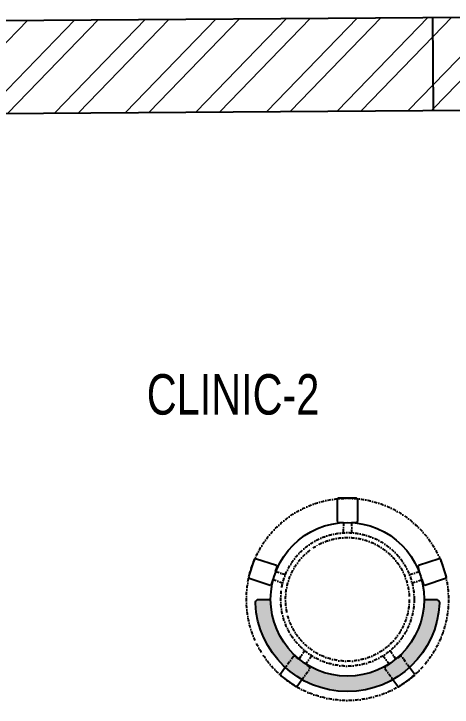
# Model space of a CAD drawing. Header units: feet. Extents: x 10328643 to 10345077, y -6275221 to -6263397.
# Drawn here: x 10342252 to 10343337, y -6265164 to -6263449 of the extents above; entities that cross this region are included whole.
import ezdxf

# ---------------------------------------------------------------- set-up
doc = ezdxf.new("R2010")
doc.units = ezdxf.units.FT
doc.header["$LTSCALE"] = 33
doc.header["$MEASUREMENT"] = 0
doc.linetypes.add('DASHDOT2', pattern=[0.5, 0.25, -0.125, 0, -0.125])
doc.layers.add('A-WALL', color=1, linetype='Continuous')
for name, color, linetype, lineweight in [('A-WALL HATCH', 251, 'Continuous', 0), ('HATCH', 9, 'Continuous', 9), ('LENS-FURNITURE', 13, 'Continuous', 9), ('LENS_DIMENSION', 193, 'Continuous', 0), ('LENS_TEXT', 31, 'Continuous', 5), ('LN-ELEVATION-1', 81, 'Continuous', 25)]:
    doc.layers.add(name, color=color, linetype=linetype, lineweight=lineweight)
doc.styles.get("Standard").update_dxf_attribs({"font": 'GILC____.TTF'})
pattern_1 = [(45, (-3677982.209785789, 5465809.630638593), (-88.29995930067012, 88.29995930067012), []), (45, (-3677923.343146354, 5465809.630638593), (-88.29995930067012, 88.29995930067012), [])]

# ---------------------------------------------------------------- blocks, each defined once
blk = doc.blocks.new('A$Cfa4c734a')
at = {"layer": 'A-WALL HATCH'}
h = blk.add_hatch(dxfattribs=at)
h.set_pattern_fill('ANSI32', color=256, scale=333)
h.set_pattern_definition(pattern_1)
h.paths.add_polyline_path([(-140.8002693178132, 1534.868559050374), (-140.8002693178132, 11504.88015948795), (-1337.123808131553, 11516.73587332852), (-1339.403024584055, 11286.74716670904), (-331.4525190526619, 11276.75825286563), (-326.7478757947683, 4255.226223836653), (-326.1336221406236, 4058.874749935232), (-317.1160403387621, 1535.060372652486)])
h.paths.add_polyline_path([(-4479.265048931353, 6212.593245977537), (-4479.265048931353, 11239.59324597753), (-4709.265048931352, 11239.59324597753), (-4709.265048931352, 6212.593245977537)])
h.paths.add_polyline_path([(-3159.313659571111, 11304.78270559478), (-3157.034443117678, 11534.77141221426), (-4149.265048931352, 11544.60453991312), (-4149.265048931352, 11314.59324597753)])
h.paths.add_polyline_path([(-4709.265048931352, 5790.847628092393), (-4709.265048931352, 6020.880699847825), (-8083.252623632551, 6078.099506177939), (-8083.252623632551, 5848.066434422508)])
h.paths.add_polyline_path([(-8598.25262363255, 5856.800220367499), (-8598.25262363255, 6086.83329212293), (-11735.25262363255, 6140.033071755432), (-11735.25262363255, 5910)])
h.paths.add_polyline_path([(-326.748817663566, 4255.527300314454), (-326.1337621833336, 4058.91951579431), (-326.0527735147625, 4058.919561185874), (-326.7397916074842, 4255.527255986817)])
h.paths.add_polyline_path([(-1857.462878000922, 1139.272289847024), (-1997.384313770099, 1147.6979537429), (-1999.727950536646, 917.6236868100241), (-370.2185042239725, 858.6751408837736), (-370.2185042239725, 1139.469099324196)])
h = blk.add_hatch(dxfattribs=at)
h.set_pattern_fill('ANSI32', color=256, scale=333)
h.set_pattern_definition(pattern_1)
h.paths.add_polyline_path([(-3157.034443117683, 11534.77141221381), (-3159.31365957111, 11304.78270559494), (-1339.403024584048, 11286.74716670974), (-1337.123808131553, 11516.73587332847)])
h.paths.add_polyline_path([(-1999.727950536643, 917.6236868102641), (-1997.384313770099, 1147.69795374291), (-3346.43214078061, 1198.392730979316), (-3355.069028753796, 968.5549530440475)])
at = {"layer": 'A-WALL'}
for p, q in [((-4709.265048931352, 11550.15420899074), (-140.8002693178132, 11504.88015948795)), ((-1339.403024584055, 11286.74716670904), (-1337.123808131553, 11516.73587332852)), ((-4149.265048931352, 11314.59324597753), (-331.4525190526619, 11276.75825286563))]:
    blk.add_line(p, q, dxfattribs=at)
blk = doc.blocks.new('DR STOOL')
at = {"layer": 'HATCH'}
h = blk.add_hatch(dxfattribs=at)
h.set_pattern_fill('ANSI36', color=250, angle=-90.00000000000001)
h.set_pattern_definition([(315, (-227.8099174643867, 917.3997257252777), (6.173926083235043, -1.683798022700468), [7.9375, -1.587499999999999, 0, -1.587499999999999])])
edge = h.paths.add_edge_path()
edge.add_line((-190.0000000041909, 4.511094e-10), (-218.6899174675346, 4.511094e-10))
edge.add_arc((-218.6899174670689, 9.120000000388245), 9.119999999940092, 177.6119845363388, 269.9999999996136, ccw=False)
edge.add_arc((-1.8626451e-09, 3.565219e-10), 228.000000002257, 2.3880154632688004, 177.6119845367313, ccw=False)
edge.add_arc((218.6899174633436, 9.120000000497384), 9.120000000051716, -90.00000000034493, 2.3880154629299, ccw=False)
edge.add_line((218.6899174633436, 4.511094e-10), (190, 4.511094e-10))
edge.add_arc((-1.8626451e-09, 4.511094e-10), 190.000000001979, -1.27e-14, 180)
at = {"layer": 'LN-ELEVATION-1', "color": 1, "ltscale": 100}
for p, q in [((-128.6221585394814, 215.4841044476634), (-165.2704676063731, 189.0243927398114)), ((-124.7228340068832, 214.8545704018979), (-128.6221585394814, 215.4841044476634)), ((-112.6981821293011, 198.1996966340157), (-124.7228340068832, 214.8545704018979)), ((124.7553772013634, 214.9803744515593), (112.5488144652918, 198.2845540212292)), ((128.7014972954057, 215.5933048763618), (124.7553772013634, 214.9803744515593)), ((128.7014972954057, 215.5933048763618), (124.7553772013634, 214.9803744515593)), ((165.1911288509145, 188.915192311113), (128.7014972954057, 215.5933048763618)), ((165.1911288509145, 188.915192311113), (128.7014972954057, 215.5933048763618)), ((-165.2704676063731, 189.0243927398114), (-165.9069543029182, 185.0820035930228)), ((165.7973639420234, 185.0121775862135), (165.1911288509145, 188.915192311113)), ((165.7973639420234, 185.0121775862135), (165.1911288509145, 188.915192311113)), ((-165.9069543029182, 185.0820035930228), (-153.8003208162263, 168.3135803133482)), ((153.6734594982117, 168.4294150282658), (165.7973639420234, 185.0121775862135)), ((-191.2928382232785, -35.45407700946089), (-242.9550312487409, -52.24013893969095)), ((-187.9259491492994, -37.1695928365807), (-191.2928382232785, -35.45407700946089)), ((-184.1424400564283, -48.81403796559607), (-187.9259491492994, -37.1695928365807)), ((188.0651108901948, -36.96233201187715), (184.0504167033359, -49.19388854173303)), ((191.3981811110861, -35.27656588272658), (188.0651108901948, -36.96233201187715)), ((243.0100176925771, -52.21682526778022), (191.3981811110861, -35.27656588272658)), ((-242.9550312487409, -52.24013893969095), (-244.7482102331705, -55.75945052818861)), ((-244.7482102331705, -55.75945052818861), (-230.7800458371639, -98.74904560100549)), ((-173.8639617776498, -80.4479453730819), (-177.8421125086024, -68.2044548037811)), ((177.6922140880488, -68.56540505095472), (173.8739495249465, -80.1985000452405)), ((230.715890809428, -98.7280946081737), (244.8123673382215, -55.78040257930116)), ((244.8123673382215, -55.78040257930116), (243.0100176925771, -52.21682526778022)), ((-227.2218665438704, -100.5620286722478), (-175.5596735184081, -83.7759667420105)), ((-175.5596735184081, -83.7759667420105), (-173.8639617776498, -80.4479453730819)), ((173.8739495249465, -80.1985000452405), (175.5794035866856, -83.5704969359358)), ((175.5794035866856, -83.5704969359358), (227.1912401677109, -100.5107563209894)), ((-230.7800458371639, -98.74904560100549), (-227.2218665438704, -100.5620286722478)), ((227.1912401677109, -100.5107563209894), (230.715890809428, -98.7280946081737)), ((-22.72193054761737, -190.2142363802995), (-25.39390889601782, -192.886214728569)), ((-25.39390889601782, -192.886214728569), (-25.39390889601782, -247.2070584567482)), ((-10.47823652112856, -190.2142363802995), (-22.72193054761737, -190.2142363802995)), ((22.78362171910703, -190.2142363802995), (9.910054048988968, -190.2142363802995)), ((25.42475448176265, -192.8553691428751), (22.78362171910703, -190.2142363802995)), ((25.42475448176265, -247.1762128710543), (25.42475448176265, -192.8553691428751)), ((-25.39390889601782, -247.2070584567482), (-22.60096735274419, -250)), ((-22.60096735274419, -250), (22.60096735274419, -250)), ((22.60096735274419, -250), (25.42475448176265, -247.1762128710543))]:
    blk.add_line(p, q, dxfattribs=at)
at = {"layer": 'LN-ELEVATION-1', "linetype": 'DASHDOT2'}
for p, q in [((-92.92521573789418, 170.8129362839827), (-112.6981821293011, 198.1996966340157)), ((112.5488144652918, 198.2845540212292), (92.69529851106927, 171.1294289919315)), ((-153.8003208162263, 168.3135803133482), (-134.1093360339291, 141.0403694751003)), ((-103.4542870586738, 159.9154408004979), (-93.52748446213081, 167.0824927485227)), ((-88.15393704269081, 139.4771787207864), (-103.4542870586738, 159.9154408004979)), ((-93.52748446213081, 167.0824927485227), (-92.92521573789418, 170.8129362839827)), ((103.6608748426661, 159.8406005539291), (88.19885099539533, 139.4487815762331)), ((92.69529851106927, 171.1294289919315), (93.26858203159645, 167.4385604566923)), ((93.26858203159645, 167.4385604566923), (103.6608748426661, 159.8406005539291)), ((133.7372852512635, 141.1612321265929), (153.6734594982117, 168.4294150282658)), ((-134.1093360339291, 141.0403694751003), (-130.4219571123831, 140.4450534014686)), ((-130.4219571123831, 140.4450534014686), (-119.9844727469608, 147.9808124662595)), ((-119.9844727469608, 147.9808124662595), (-105.3687285655178, 126.9741353208374)), ((105.4096150295809, 126.94019481352), (120.1194891873747, 147.8074627162714)), ((120.1194891873747, 147.8074627162714), (130.0033113472163, 140.5812532722048)), ((130.0033113472163, 140.5812532722048), (133.7372852512635, 141.1612321265929)), ((-159.954806596972, -40.49024384317454), (-184.1424400564283, -48.81403796559607)), ((184.0504167033359, -49.19388854173303), (159.8786162491887, -40.79004861696012)), ((-177.8421125086024, -68.2044548037811), (-153.4148110738024, -60.73628028803068)), ((153.3006618716754, -61.02382378749462), (177.6922140880488, -68.56540505095472)), ((-10.92024635523557, -164.6382343793375), (-10.47823652112856, -190.2142363802995)), ((9.910054048988968, -190.2142363802995), (10.35584833659231, -164.674698740353))]:
    blk.add_line(p, q, dxfattribs=at)
at = {"layer": 'LN-ELEVATION-1', "color": 1, "ltscale": 100}
blk.add_lwpolyline([(-190.0000000023283, 0), (-218.6899174656719, 0, -0.4264743413925903), (-227.8019973598421, 9.5, -0.959166304662544), (227.8019973593764, 9.5, -0.4264743413925903), (218.6899174647406, 0), (190.0000000013969, 0)], format="xyb", dxfattribs=at)
at = {"layer": 'LN-ELEVATION-1', "linetype": 'DASHDOT2'}
for radius in [250, 165, 153]:
    blk.add_circle((0, 0), radius, dxfattribs=at)
at = {"layer": 'LN-ELEVATION-1', "color": 1, "ltscale": 100}
blk.add_circle((0, 0), 190, dxfattribs=at)

msp = doc.modelspace()

# ---------------------------------------------------------------- block references
at = {"layer": 'LENS-FURNITURE', "rotation": 180}
msp.add_blockref('DR STOOL', (10343077.85360598, -6264897.182581253), dxfattribs=at)
at = {"layer": 'LENS_DIMENSION', "rotation": 0.9715749696619951}
msp.add_blockref('A$Cfa4c734a', (10344821.50003543, -6274950.235489403), dxfattribs=at)

# ---------------------------------------------------------------- texts
at = {"layer": 'LENS_TEXT', "linetype": 'Continuous', "ltscale": 3, "insert": (10342794.87688445, -6264391.006136886), "char_height": 100, "attachment_point": 5}
msp.add_mtext_dynamic_manual_height_columns('CLINIC-2', width=930.4951690917121, gutter_width=0.9999999999999992, heights=[0], dxfattribs=at)

doc.saveas('drawing.dxf')
